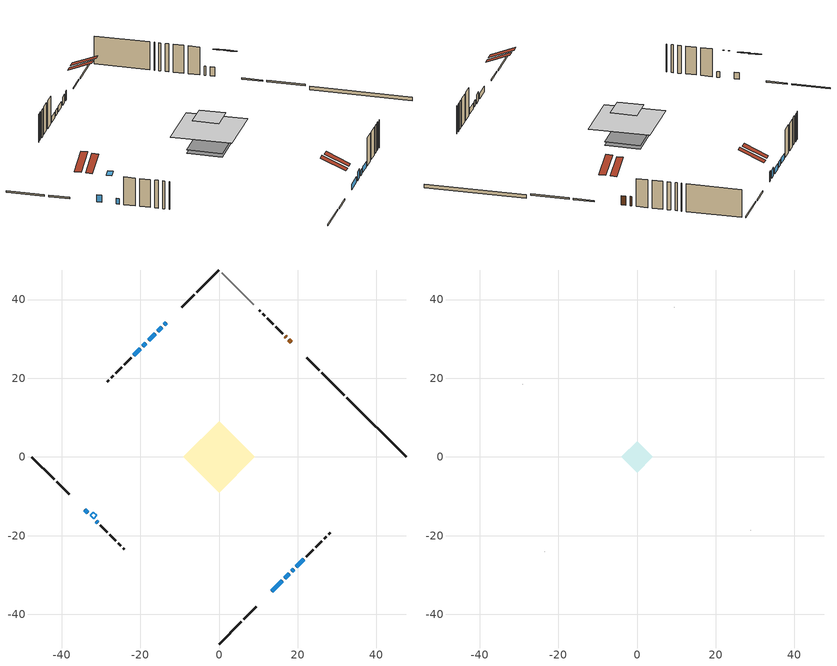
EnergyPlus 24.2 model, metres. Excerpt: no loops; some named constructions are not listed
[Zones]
conditioned space
 floor adiabatic (Floor2 construction): -5.26,0 0,5.26 5.26,0 0,-5.26 z0.25
 floor adiabatic (AdiabaticFloorConstruction): -9.02,0 0,9.02 9.02,0 0,-9.02 z3.91
 floor foundation (Slab1 construction): -5.26,0 0,5.26 5.26,0 0,-5.26 z-0.54
 wall outside (RimJoist1 construction): 0,-47.5 5.66,-41.84 / -47.5,0 -41.84,-5.66 / 0,47.5 -5.66,41.84 / 31.76,15.74 26.1,21.4 z0.25:0.55
 wall outside (RimJoist3 construction): 6.31,-41.19 9.41,-38.09 / -41.19,-6.31 -38.09,-9.41 / -6.31,41.19 -9.41,38.09 / 25.45,22.05 22.35,25.15 z0.25:0.55
 wall outside (AdiabaticWallConstruction 1): 18.38,29.12 17.7,29.8 / 17.04,30.45 16.83,30.67 z0.25:2.28
 wall outside (AdiabaticWallConstruction): -13.38,34.12 -13.86,33.63 z0.25:2.36; 13.38,-34.12 16.04,-31.46 / 18.47,-29.03 19.01,-28.49 / -16.18,31.32 -17.89,29.61 / 19.67,-27.83 21.54,-25.96 / -31.21,-16.29 -30.76,-16.74 / -18.55,28.95 -19.39,28.11 / -20.04,27.46 -21.66,25.84 z0.25:1.47; -34.12,-13.38 -33.37,-14.13 z0.25:1.77; -14.52,32.98 -15.53,31.97 z0.25:2.08; 16.7,-30.8 17.81,-29.69 z0.25:2.18
 wall outside (Wall1 construction): 22.19,-25.31 23.9,-23.6 / -30.11,-17.39 -28.4,-19.09 / -22.32,25.18 -24.02,23.48 / 16.18,31.32 14.47,33.03 z0.25:6.35
 wall outside (Wall2 construction): 24.55,-22.95 26.09,-21.41 / -27.75,-19.75 -26.21,-21.29 / -24.68,22.82 -26.21,21.29 / 13.82,33.68 12.28,35.22 z0.25:6.35
 wall outside (Wall3 construction): 26.74,-20.76 27.28,-20.22 / -25.56,-21.94 -25.02,-22.48 / -26.87,20.63 -27.4,20.1 / 11.63,35.87 11.09,36.41 z0.25:6.35
 wall outside (Wall4 construction): 27.94,-19.56 28.2,-19.3 / -24.36,-23.14 -24.1,-23.4 / -28.06,19.44 -28.32,19.18 / 10.43,37.07 10.17,37.33 z0.25:6.35
 wall foundation (FoundationWall1 construction): 47.5,0 32.41,15.08 z-0.54:0.25
 wall adiabatic (Wall6 construction): 8.78,38.72 0.66,46.84 z0.25:6.35
 window (WindowConstruction 8): -13.38,34.12 -13.86,33.64 z0.25:2.36
 window (WindowConstruction 4): 13.38,-34.12 16.04,-31.46 z0.25:1.47
 window (WindowConstruction 5): -34.12,-13.38 -33.37,-14.13 z0.25:1.77
 window (WindowConstruction 6): -14.52,32.98 -15.53,31.97 z0.25:2.08
 window (WindowConstruction 7): 16.7,-30.8 17.81,-29.69 z0.25:2.18
 window (WindowConstruction 9): 18.47,-29.03 19.01,-28.49 z0.25:1.47
 window (WindowConstruction): -16.18,31.31 -17.89,29.61 z0.25:1.47
 window (WindowConstruction 1): 19.67,-27.83 21.54,-25.96 z0.25:1.47
 window (WindowConstruction 2): -31.21,-16.29 -30.76,-16.74 z0.25:1.47
 window (WindowConstruction 10): -18.55,28.95 -19.39,28.11 z0.25:1.47
 window (WindowConstruction 3): -20.04,27.46 -21.66,25.84 z0.25:1.47
 door (Door): 18.38,29.12 17.7,29.8 z0.25:2.28
 door (Door 1): 17.04,30.46 16.83,30.67 z0.25:2.28
 ceiling adiabatic (AdiabaticFloorConstruction): 0,-9.02 9.02,0 0,9.02 -9.02,0 z3.91
 roof outside (Roof2 construction): 12.72,-34.78,6.35 9.13,-31.18,8.47 8.15,-32.15,8.47 11.75,-35.75,6.35; -34.78,-12.72,6.35 -31.18,-9.13,8.47 -32.15,-8.15,8.47 -35.75,-11.75,6.35; -12.72,34.78,6.35 -9.13,31.18,8.47 -8.15,32.15,8.47 -11.75,35.75,6.35; 19.04,28.46,6.35 15.44,24.87,8.47 16.41,23.89,8.47 20.01,27.49,6.35
 roof outside (AdiabaticRoofConstruction): -31.87,-15.63,6.35 -31.09,-14.86,6.8 -31.93,-14.01,6.8 -32.71,-14.79,6.35
 skylight (SkylightConstruction): -31.87,-15.63,6.35 -31.09,-14.86,6.8 -31.93,-14.02,6.8 -32.71,-14.79,6.35
attic - vented
 floor to conditioned space (Floor1 construction Reversed): -3.95,0 0,3.95 3.95,0 0,-3.95 z6.35
 wall outside (Wall5 construction): 28.86,-18.64 28.93,-18.57 / -23.44,-24.06 -23.37,-24.13 / -28.98,18.52 -29.05,18.45 / 9.51,37.99 9.44,38.06 z0.25:6.35
 roof outside (Roof1 construction): 11.09,-36.41,6.35 7.29,-32.61,8.58 6.26,-33.64,8.58 10.06,-37.44,6.35; -36.41,-11.09,6.35 -32.61,-7.29,8.58 -33.64,-6.26,8.58 -37.44,-10.06,6.35; -11.09,36.41,6.35 -7.29,32.61,8.58 -6.26,33.64,8.58 -10.06,37.44,6.35; 20.67,26.83,6.35 16.87,23.03,8.58 17.9,22.01,8.58 21.7,25.8,6.35
[Material] Roughness=Rough; Thermal Absorptance=0.9
Name | Thickness {m} | Conductivity {W/m-K} | Density {kg/m3} | Specific Heat {J/kg-K} | Solar Absorptance | Visible Absorptance
ceiling loosefill ins | 0.0846667 | 0.0480833 | 16.02 | 1046.75 | 0.7 | 0.7
ceiling stud and cavity | 0.1397 | 0.0890429 | 65.682 | 1177.47 | 0.7 | 0.7
gypsum board | 0.0127 | 0.160291 | 801 | 837.4 | 0.6 | 0.6
[Construction]
Floor1 construction: ceiling loosefill ins, ceiling stud and cavity, gypsum board
[EnergyManagementSystem:ProgramCallingManager]
water_heater_EC_adj_ProgramManager: EndOfSystemTimestepBeforeHVACReporting; water_heater_EC_adj
[EnergyManagementSystem:OutputVariable] Type of Data in Variable=Summed; Update Frequency=ZoneTimestep
Name | EMS Variable | EMS Program or Subroutine | Units
loads_htg_tot_peakload_outvar; loads_htg_tot_annual_outvar; Energy Management System Output Variable 1; Energy Management System Output Variable 45 | loads_htg_tot | total_loads_program | J
loads_clg_tot_peakload_outvar; loads_clg_tot_annual_outvar; Energy Management System Output Variable 2; Energy Management System Output Variable 46 | loads_clg_tot | total_loads_program | J
htg_unmet_hours_annual_outvar; Energy Management System Output Variable 3 | htg_unmet_hours | unmet_hours_program | hr
clg_unmet_hours_annual_outvar; Energy Management System Output Variable 4 | clg_unmet_hours | unmet_hours_program | hr
loads_htg_roofs_annual_outvar; Energy Management System Output Variable 5 | loads_htg_roofs | component_loads_program | J
loads_htg_ceilings_annual_outvar; Energy Management System Output Variable 6 | loads_htg_ceilings | component_loads_program | J
loads_htg_walls_annual_outvar; Energy Management System Output Variable 7 | loads_htg_walls | component_loads_program | J
loads_htg_rim_joists_annual_outvar; Energy Management System Output Variable 8 | loads_htg_rim_joists | component_loads_program | J
loads_htg_foundation_walls_annual_outvar; Energy Management System Output Variable 9 | loads_htg_foundation_walls | component_loads_program | J
loads_htg_doors_annual_outvar; Energy Management System Output Variable 10 | loads_htg_doors | component_loads_program | J
loads_htg_windows_conduction_annual_outvar; Energy Management System Output Variable 11 | loads_htg_windows_conduction | component_loads_program | J
loads_htg_windows_solar_annual_outvar; Energy Management System Output Variable 12 | loads_htg_windows_solar | component_loads_program | J
loads_htg_skylights_conduction_annual_outvar; Energy Management System Output Variable 13 | loads_htg_skylights_conduction | component_loads_program | J
loads_htg_skylights_solar_annual_outvar; Energy Management System Output Variable 14 | loads_htg_skylights_solar | component_loads_program | J
loads_htg_floors_annual_outvar; Energy Management System Output Variable 15 | loads_htg_floors | component_loads_program | J
loads_htg_slabs_annual_outvar; Energy Management System Output Variable 16 | loads_htg_slabs | component_loads_program | J
loads_htg_internal_mass_annual_outvar; Energy Management System Output Variable 17 | loads_htg_internal_mass | component_loads_program | J
loads_htg_infil_annual_outvar; Energy Management System Output Variable 18 | loads_htg_infil | component_loads_program | J
loads_htg_natvent_annual_outvar; Energy Management System Output Variable 19 | loads_htg_natvent | component_loads_program | J
loads_htg_mechvent_annual_outvar; Energy Management System Output Variable 20 | loads_htg_mechvent | component_loads_program | J
loads_htg_whf_annual_outvar; Energy Management System Output Variable 21 | loads_htg_whf | component_loads_program | J
loads_htg_ducts_annual_outvar; Energy Management System Output Variable 22 | loads_htg_ducts | component_loads_program | J
loads_htg_intgains_annual_outvar; Energy Management System Output Variable 23 | loads_htg_intgains | component_loads_program | J
loads_htg_lighting_annual_outvar; Energy Management System Output Variable 24 | loads_htg_lighting | component_loads_program | J
loads_clg_roofs_annual_outvar; Energy Management System Output Variable 25 | loads_clg_roofs | component_loads_program | J
loads_clg_ceilings_annual_outvar; Energy Management System Output Variable 26 | loads_clg_ceilings | component_loads_program | J
loads_clg_walls_annual_outvar; Energy Management System Output Variable 27 | loads_clg_walls | component_loads_program | J
loads_clg_rim_joists_annual_outvar; Energy Management System Output Variable 28 | loads_clg_rim_joists | component_loads_program | J
loads_clg_foundation_walls_annual_outvar; Energy Management System Output Variable 29 | loads_clg_foundation_walls | component_loads_program | J
loads_clg_doors_annual_outvar; Energy Management System Output Variable 30 | loads_clg_doors | component_loads_program | J
loads_clg_windows_conduction_annual_outvar; Energy Management System Output Variable 31 | loads_clg_windows_conduction | component_loads_program | J
loads_clg_windows_solar_annual_outvar; Energy Management System Output Variable 32 | loads_clg_windows_solar | component_loads_program | J
loads_clg_skylights_conduction_annual_outvar; Energy Management System Output Variable 33 | loads_clg_skylights_conduction | component_loads_program | J
loads_clg_skylights_solar_annual_outvar; Energy Management System Output Variable 34 | loads_clg_skylights_solar | component_loads_program | J
loads_clg_floors_annual_outvar; Energy Management System Output Variable 35 | loads_clg_floors | component_loads_program | J
loads_clg_slabs_annual_outvar; Energy Management System Output Variable 36 | loads_clg_slabs | component_loads_program | J
loads_clg_internal_mass_annual_outvar; Energy Management System Output Variable 37 | loads_clg_internal_mass | component_loads_program | J
loads_clg_infil_annual_outvar; Energy Management System Output Variable 38 | loads_clg_infil | component_loads_program | J
loads_clg_natvent_annual_outvar; Energy Management System Output Variable 39 | loads_clg_natvent | component_loads_program | J
loads_clg_mechvent_annual_outvar; Energy Management System Output Variable 40 | loads_clg_mechvent | component_loads_program | J
loads_clg_whf_annual_outvar; Energy Management System Output Variable 41 | loads_clg_whf | component_loads_program | J
loads_clg_ducts_annual_outvar; Energy Management System Output Variable 42 | loads_clg_ducts | component_loads_program | J
loads_clg_intgains_annual_outvar; Energy Management System Output Variable 43 | loads_clg_intgains | component_loads_program | J
loads_clg_lighting_annual_outvar; Energy Management System Output Variable 44 | loads_clg_lighting | component_loads_program | J
[Schedule:Day:Interval]
interior lighting schedule day: No, 01:00, 0.108182, 04:00, 0.0901515, 05:00, 0.0991667, 06:00, 0.162273, 07:00, 0.270455, 08:00, 0.342576, 10:00, 0.369621, 11:00, 0.351591, 12:00, 0.333561, 13:00, 0.324545, 14:00, 0.31553, 15:00, 0.333561, 16:00, 0.369621, 17:00, 0.450758, 18:00, 0.585985, 19:00, 0.775303, 20:00, 0.955606, 21:00, 0.991667, 22:00, 0.712197, 23:00, 0.360606, 24:00, 0.162273
interior lighting schedule day 1: No, 01:00, 0.100909, 04:00, 0.0840909, 05:00, 0.0925, 06:00, 0.151364, 07:00, 0.252273, 08:00, 0.319545, 10:00, 0.344773, 11:00, 0.327955, 12:00, 0.311136, 13:00, 0.302727, 14:00, 0.294318, 15:00, 0.311136, 16:00, 0.344773, 17:00, 0.420455, 18:00, 0.546591, 19:00, 0.723182, 20:00, 0.891364, 21:00, 0.925, 22:00, 0.664318, 23:00, 0.336364, 24:00, 0.151364
interior lighting schedule day 2: No, 01:00, 0.0927273, 04:00, 0.0772727, 05:00, 0.085, 06:00, 0.139091, 07:00, 0.231818, 08:00, 0.293636, 10:00, 0.316818, 11:00, 0.301364, 12:00, 0.285909, 13:00, 0.278182, 14:00, 0.270455, 15:00, 0.285909, 16:00, 0.316818, 17:00, 0.386364, 18:00, 0.502273, 19:00, 0.664545, 20:00, 0.819091, 21:00, 0.85, 22:00, 0.610455, 23:00, 0.309091, 24:00, 0.139091
interior lighting schedule day 3: No, 01:00, 0.0845455, 04:00, 0.0704545, 05:00, 0.0775, 06:00, 0.126818, 07:00, 0.211364, 08:00, 0.267727, 10:00, 0.288864, 11:00, 0.274773, 12:00, 0.260682, 13:00, 0.253636, 14:00, 0.246591, 15:00, 0.260682, 16:00, 0.288864, 17:00, 0.352273, 18:00, 0.457955, 19:00, 0.605909, 20:00, 0.746818, 21:00, 0.775, 22:00, 0.556591, 23:00, 0.281818, 24:00, 0.126818
interior lighting schedule day 4: No, 01:00, 0.0763636, 04:00, 0.0636364, 05:00, 0.07, 06:00, 0.114545, 07:00, 0.190909, 08:00, 0.241818, 10:00, 0.260909, 11:00, 0.248182, 12:00, 0.235455, 13:00, 0.229091, 14:00, 0.222727, 15:00, 0.235455, 16:00, 0.260909, 17:00, 0.318182, 18:00, 0.413636, 19:00, 0.547273, 20:00, 0.674545, 21:00, 0.7, 22:00, 0.502727, 23:00, 0.254545, 24:00, 0.114545
interior lighting schedule day 5: No, 01:00, 0.0727273, 04:00, 0.0606061, 05:00, 0.0666667, 06:00, 0.109091, 07:00, 0.181818, 08:00, 0.230303, 10:00, 0.248485, 11:00, 0.236364, 12:00, 0.224242, 13:00, 0.218182, 14:00, 0.212121, 15:00, 0.224242, 16:00, 0.248485, 17:00, 0.30303, 18:00, 0.393939, 19:00, 0.521212, 20:00, 0.642424, 21:00, 0.666667, 22:00, 0.478788, 23:00, 0.242424, 24:00, 0.109091
interior lighting schedule day 6: No, 01:00, 0.0745455, 04:00, 0.0621212, 05:00, 0.0683333, 06:00, 0.111818, 07:00, 0.186364, 08:00, 0.236061, 10:00, 0.254697, 11:00, 0.242273, 12:00, 0.229848, 13:00, 0.223636, 14:00, 0.217424, 15:00, 0.229848, 16:00, 0.254697, 17:00, 0.310606, 18:00, 0.403788, 19:00, 0.534242, 20:00, 0.658485, 21:00, 0.683333, 22:00, 0.490758, 23:00, 0.248485, 24:00, 0.111818
interior lighting schedule day 7: No, 01:00, 0.08, 04:00, 0.0666667, 05:00, 0.0733333, 06:00, 0.12, 07:00, 0.2, 08:00, 0.253333, 10:00, 0.273333, 11:00, 0.26, 12:00, 0.246667, 13:00, 0.24, 14:00, 0.233333, 15:00, 0.246667, 16:00, 0.273333, 17:00, 0.333333, 18:00, 0.433333, 19:00, 0.573333, 20:00, 0.706667, 21:00, 0.733333, 22:00, 0.526667, 23:00, 0.266667, 24:00, 0.12
interior lighting schedule day 8: No, 01:00, 0.0890909, 04:00, 0.0742424, 05:00, 0.0816667, 06:00, 0.133636, 07:00, 0.222727, 08:00, 0.282121, 10:00, 0.304394, 11:00, 0.289545, 12:00, 0.274697, 13:00, 0.267273, 14:00, 0.259848, 15:00, 0.274697, 16:00, 0.304394, 17:00, 0.371212, 18:00, 0.482576, 19:00, 0.638485, 20:00, 0.78697, 21:00, 0.816667, 22:00, 0.586515, 23:00, 0.29697, 24:00, 0.133636
interior lighting schedule day 9: No, 01:00, 0.0972727, 04:00, 0.0810606, 05:00, 0.0891667, 06:00, 0.145909, 07:00, 0.243182, 08:00, 0.30803, 10:00, 0.332348, 11:00, 0.316136, 12:00, 0.299924, 13:00, 0.291818, 14:00, 0.283712, 15:00, 0.299924, 16:00, 0.332348, 17:00, 0.405303, 18:00, 0.526894, 19:00, 0.697121, 20:00, 0.859242, 21:00, 0.891667, 22:00, 0.640379, 23:00, 0.324242, 24:00, 0.145909
interior lighting schedule day 10: No, 01:00, 0.105455, 04:00, 0.0878788, 05:00, 0.0966667, 06:00, 0.158182, 07:00, 0.263636, 08:00, 0.333939, 10:00, 0.360303, 11:00, 0.342727, 12:00, 0.325152, 13:00, 0.316364, 14:00, 0.307576, 15:00, 0.325152, 16:00, 0.360303, 17:00, 0.439394, 18:00, 0.571212, 19:00, 0.755758, 20:00, 0.931515, 21:00, 0.966667, 22:00, 0.694242, 23:00, 0.351515, 24:00, 0.158182
interior lighting schedule day 11: No, 01:00, 0.109091, 04:00, 0.0909091, 05:00, 0.1, 06:00, 0.163636, 07:00, 0.272727, 08:00, 0.345455, 10:00, 0.372727, 11:00, 0.354545, 12:00, 0.336364, 13:00, 0.327273, 14:00, 0.318182, 15:00, 0.336364, 16:00, 0.372727, 17:00, 0.454545, 18:00, 0.590909, 19:00, 0.781818, 20:00, 0.963636, 21:00, 1, 22:00, 0.718182, 23:00, 0.363636, 24:00, 0.163636
interior lighting schedule default day; occupants schedule default day; clothes dryer schedule default day; cooking range schedule default day; mech vent bath fan 0 schedule default day; misc plug loads schedule default day; general water use schedule default day; heating setpoint default day; cooling setpoint default day; clothes dryer exhaust 0 schedule default day; cooling season schedule day; cooling season schedule day 2; cooling season schedule default day; exterior lighting schedule default day; natural vent schedule default day: No, 24:00, 0
occupants schedule day: No, 05:00, 0.426829, 06:00, 0.719512, 07:00, 1, 08:00, 0.670732, 09:00, 0.329268, 14:00, 0.170732, 15:00, 0.231707, 16:00, 0.329268, 17:00, 0.5, 18:00, 0.670732, 19:00, 0.829268, 21:00, 1, 22:00, 0.853659, 23:00, 0.646341, 24:00, 0.426829
clothes dryer schedule day; clothes dryer exhaust 0 schedule day: No, 01:00, 0.123457, 02:00, 0.0740741, 03:00, 0.0493827, 04:00, 0.0246914, 05:00, 0.0493827, 06:00, 0.0740741, 07:00, 0.197531, 08:00, 0.395062, 09:00, 0.592593, 10:00, 0.839506, 11:00, 0.962963, 12:00, 1, 13:00, 0.91358, 14:00, 0.82716, 15:00, 0.716049, 16:00, 0.753086, 17:00, 0.679012, 18:00, 0.666667, 20:00, 0.62963, 21:00, 0.641975, 22:00, 0.666667, 23:00, 0.54321, 24:00, 0.296296
cooking range schedule day: No, 05:00, 0.0597015, 06:00, 0.11194, 07:00, 0.171642, 08:00, 0.291045, 11:00, 0.343284, 12:00, 0.402985, 13:00, 0.462687, 14:00, 0.343284, 15:00, 0.291045, 16:00, 0.402985, 17:00, 0.567164, 18:00, 1, 19:00, 0.850746, 20:00, 0.432836, 21:00, 0.291045, 22:00, 0.231343, 23:00, 0.171642, 24:00, 0.11194
mech vent bath fan 0 schedule day: No, 07:00, 0, 08:00, 1, 09:00, 0.2, 24:00, 0
misc plug loads schedule day: No, 06:00, 0.705882, 07:00, 0.745098, 08:00, 0.803922, 15:00, 0.823529, 16:00, 0.862745, 17:00, 0.921569, 18:00, 0.980392, 19:00, 1, 20:00, 0.980392, 21:00, 0.941176, 22:00, 0.862745, 23:00, 0.784314, 24:00, 0.72549
general water use schedule day: No, 01:00, 0.315068, 03:00, 0.287671, 04:00, 0.342466, 05:00, 0.369863, 06:00, 0.520548, 07:00, 0.60274, 08:00, 0.534247, 10:00, 0.506849, 11:00, 0.465753, 14:00, 0.479452, 15:00, 0.534247, 16:00, 0.589041, 17:00, 0.69863, 18:00, 0.876712, 19:00, 0.890411, 20:00, 0.986301, 21:00, 1, 22:00, 0.863014, 23:00, 0.616438, 24:00, 0.465753
heating setpoint day: No, 07:00, 18, 23:00, 21, 24:00, 18
cooling setpoint day: No, 24:00, 25
cooling season schedule day 1: No, 24:00, 1
exterior lighting schedule day: No, 01:00, 0.566667, 03:00, 0.524167, 05:00, 0.495833, 06:00, 0.5525, 07:00, 0.623333, 08:00, 0.580833, 09:00, 0.439167, 10:00, 0.354167, 12:00, 0.34, 13:00, 0.354167, 14:00, 0.396667, 15:00, 0.425, 16:00, 0.495833, 17:00, 0.623333, 18:00, 0.793333, 19:00, 0.906667, 20:00, 0.963333, 21:00, 0.991667, 22:00, 0.920833, 23:00, 0.793333, 24:00, 0.665833
exterior lighting schedule day 1: No, 01:00, 0.528571, 03:00, 0.488929, 05:00, 0.4625, 06:00, 0.515357, 07:00, 0.581429, 08:00, 0.541786, 09:00, 0.409643, 10:00, 0.330357, 12:00, 0.317143, 13:00, 0.330357, 14:00, 0.37, 15:00, 0.396429, 16:00, 0.4625, 17:00, 0.581429, 18:00, 0.74, 19:00, 0.845714, 20:00, 0.898571, 21:00, 0.925, 22:00, 0.858929, 23:00, 0.74, 24:00, 0.621071
exterior lighting schedule day 10: No, 01:00, 0.552381, 03:00, 0.510952, 05:00, 0.483333, 06:00, 0.538571, 07:00, 0.607619, 08:00, 0.56619, 09:00, 0.428095, 10:00, 0.345238, 12:00, 0.331429, 13:00, 0.345238, 14:00, 0.386667, 15:00, 0.414286, 16:00, 0.483333, 17:00, 0.607619, 18:00, 0.773333, 19:00, 0.88381, 20:00, 0.939048, 21:00, 0.966667, 22:00, 0.897619, 23:00, 0.773333, 24:00, 0.649048
exterior lighting schedule day 11: No, 01:00, 0.571429, 03:00, 0.528571, 05:00, 0.5, 06:00, 0.557143, 07:00, 0.628571, 08:00, 0.585714, 09:00, 0.442857, 10:00, 0.357143, 12:00, 0.342857, 13:00, 0.357143, 14:00, 0.4, 15:00, 0.428571, 16:00, 0.5, 17:00, 0.628571, 18:00, 0.8, 19:00, 0.914286, 20:00, 0.971429, 21:00, 1, 22:00, 0.928571, 23:00, 0.8, 24:00, 0.671429
exterior lighting schedule day 2: No, 01:00, 0.485714, 03:00, 0.449286, 05:00, 0.425, 06:00, 0.473571, 07:00, 0.534286, 08:00, 0.497857, 09:00, 0.376429, 10:00, 0.303571, 12:00, 0.291429, 13:00, 0.303571, 14:00, 0.34, 15:00, 0.364286, 16:00, 0.425, 17:00, 0.534286, 18:00, 0.68, 19:00, 0.777143, 20:00, 0.825714, 21:00, 0.85, 22:00, 0.789286, 23:00, 0.68, 24:00, 0.570714
exterior lighting schedule day 3: No, 01:00, 0.442857, 03:00, 0.409643, 05:00, 0.3875, 06:00, 0.431786, 07:00, 0.487143, 08:00, 0.453929, 09:00, 0.343214, 10:00, 0.276786, 12:00, 0.265714, 13:00, 0.276786, 14:00, 0.31, 15:00, 0.332143, 16:00, 0.3875, 17:00, 0.487143, 18:00, 0.62, 19:00, 0.708571, 20:00, 0.752857, 21:00, 0.775, 22:00, 0.719643, 23:00, 0.62, 24:00, 0.520357
exterior lighting schedule day 4: No, 01:00, 0.4, 03:00, 0.37, 05:00, 0.35, 06:00, 0.39, 07:00, 0.44, 08:00, 0.41, 09:00, 0.31, 10:00, 0.25, 12:00, 0.24, 13:00, 0.25, 14:00, 0.28, 15:00, 0.3, 16:00, 0.35, 17:00, 0.44, 18:00, 0.56, 19:00, 0.64, 20:00, 0.68, 21:00, 0.7, 22:00, 0.65, 23:00, 0.56, 24:00, 0.47
exterior lighting schedule day 5: No, 01:00, 0.380952, 03:00, 0.352381, 05:00, 0.333333, 06:00, 0.371429, 07:00, 0.419048, 08:00, 0.390476, 09:00, 0.295238, 10:00, 0.238095, 12:00, 0.228571, 13:00, 0.238095, 14:00, 0.266667, 15:00, 0.285714, 16:00, 0.333333, 17:00, 0.419048, 18:00, 0.533333, 19:00, 0.609524, 20:00, 0.647619, 21:00, 0.666667, 22:00, 0.619048, 23:00, 0.533333, 24:00, 0.447619
exterior lighting schedule day 6: No, 01:00, 0.390476, 03:00, 0.36119, 05:00, 0.341667, 06:00, 0.380714, 07:00, 0.429524, 08:00, 0.400238, 09:00, 0.302619, 10:00, 0.244048, 12:00, 0.234286, 13:00, 0.244048, 14:00, 0.273333, 15:00, 0.292857, 16:00, 0.341667, 17:00, 0.429524, 18:00, 0.546667, 19:00, 0.624762, 20:00, 0.66381, 21:00, 0.683333, 22:00, 0.634524, 23:00, 0.546667, 24:00, 0.45881
exterior lighting schedule day 7: No, 01:00, 0.419048, 03:00, 0.387619, 05:00, 0.366667, 06:00, 0.408571, 07:00, 0.460952, 08:00, 0.429524, 09:00, 0.324762, 10:00, 0.261905, 12:00, 0.251429, 13:00, 0.261905, 14:00, 0.293333, 15:00, 0.314286, 16:00, 0.366667, 17:00, 0.460952, 18:00, 0.586667, 19:00, 0.670476, 20:00, 0.712381, 21:00, 0.733333, 22:00, 0.680952, 23:00, 0.586667, 24:00, 0.492381
exterior lighting schedule day 8: No, 01:00, 0.466667, 03:00, 0.431667, 05:00, 0.408333, 06:00, 0.455, 07:00, 0.513333, 08:00, 0.478333, 09:00, 0.361667, 10:00, 0.291667, 12:00, 0.28, 13:00, 0.291667, 14:00, 0.326667, 15:00, 0.35, 16:00, 0.408333, 17:00, 0.513333, 18:00, 0.653333, 19:00, 0.746667, 20:00, 0.793333, 21:00, 0.816667, 22:00, 0.758333, 23:00, 0.653333, 24:00, 0.548333
exterior lighting schedule day 9: No, 01:00, 0.509524, 03:00, 0.47131, 05:00, 0.445833, 06:00, 0.496786, 07:00, 0.560476, 08:00, 0.522262, 09:00, 0.394881, 10:00, 0.318452, 12:00, 0.305714, 13:00, 0.318452, 14:00, 0.356667, 15:00, 0.382143, 16:00, 0.445833, 17:00, 0.560476, 18:00, 0.713333, 19:00, 0.815238, 20:00, 0.86619, 21:00, 0.891667, 22:00, 0.827976, 23:00, 0.713333, 24:00, 0.59869
[Schedule:Week:Daily]
heating setpoint Week Rule - Jan1-Dec31: heating setpoint day, heating setpoint day, heating setpoint day, heating setpoint day, heating setpoint day, heating setpoint day, heating setpoint day, heating setpoint default day, heating setpoint default day, heating setpoint default day, heating setpoint default day, heating setpoint default day
cooling setpoint Week Rule - Jan1-Dec31: cooling setpoint day, cooling setpoint day, cooling setpoint day, cooling setpoint day, cooling setpoint day, cooling setpoint day, cooling setpoint day, cooling setpoint default day, cooling setpoint default day, cooling setpoint default day, cooling setpoint default day, cooling setpoint default day
clothes dryer exhaust 0 schedule Week Rule - Jan1-Dec31: clothes dryer exhaust 0 schedule day, clothes dryer exhaust 0 schedule day, clothes dryer exhaust 0 schedule day, clothes dryer exhaust 0 schedule day, clothes dryer exhaust 0 schedule day, clothes dryer exhaust 0 schedule day, clothes dryer exhaust 0 schedule day, clothes dryer exhaust 0 schedule default day, clothes dryer exhaust 0 schedule default day, clothes dryer exhaust 0 schedule default day, clothes dryer exhaust 0 schedule default day, clothes dryer exhaust 0 schedule default day
cooling season schedule Week Rule - Jan1-May26: cooling season schedule day, cooling season schedule day, cooling season schedule day, cooling season schedule day, cooling season schedule day, cooling season schedule day, cooling season schedule day, cooling season schedule default day, cooling season schedule default day, cooling season schedule default day, cooling season schedule default day, cooling season schedule default day
cooling season schedule Week Rule - May27-Jun2: cooling season schedule day, cooling season schedule day, cooling season schedule day, cooling season schedule day, cooling season schedule day, cooling season schedule day 1, cooling season schedule day 1, cooling season schedule default day, cooling season schedule default day, cooling season schedule default day, cooling season schedule default day, cooling season schedule default day
cooling season schedule Week Rule - Jun3-Aug25: cooling season schedule day 1, cooling season schedule day 1, cooling season schedule day 1, cooling season schedule day 1, cooling season schedule day 1, cooling season schedule day 1, cooling season schedule day 1, cooling season schedule default day, cooling season schedule default day, cooling season schedule default day, cooling season schedule default day, cooling season schedule default day
cooling season schedule Week Rule - Aug26-Sep1: cooling season schedule day 1, cooling season schedule day 1, cooling season schedule day 1, cooling season schedule day 1, cooling season schedule day 1, cooling season schedule day 1, cooling season schedule day 2, cooling season schedule default day, cooling season schedule default day, cooling season schedule default day, cooling season schedule default day, cooling season schedule default day
cooling season schedule Week Rule - Sep2-Dec31: cooling season schedule day 2, cooling season schedule day 2, cooling season schedule day 2, cooling season schedule day 2, cooling season schedule day 2, cooling season schedule day 2, cooling season schedule day 2, cooling season schedule default day, cooling season schedule default day, cooling season schedule default day, cooling season schedule default day, cooling season schedule default day
exterior lighting schedule Week Rule - Jul29-Aug4: exterior lighting schedule day 6, exterior lighting schedule day 6, exterior lighting schedule day 6, exterior lighting schedule day 7, exterior lighting schedule day 7, exterior lighting schedule day 7, exterior lighting schedule day 7, exterior lighting schedule default day, exterior lighting schedule default day, exterior lighting schedule default day, exterior lighting schedule default day, exterior lighting schedule default day
exterior lighting schedule Week Rule - Aug5-Aug25: exterior lighting schedule day 7, exterior lighting schedule day 7, exterior lighting schedule day 7, exterior lighting schedule day 7, exterior lighting schedule day 7, exterior lighting schedule day 7, exterior lighting schedule day 7, exterior lighting schedule default day, exterior lighting schedule default day, exterior lighting schedule default day, exterior lighting schedule default day, exterior lighting schedule default day
exterior lighting schedule Week Rule - Aug26-Sep1: exterior lighting schedule day 7, exterior lighting schedule day 7, exterior lighting schedule day 7, exterior lighting schedule day 7, exterior lighting schedule day 7, exterior lighting schedule day 7, exterior lighting schedule day 8, exterior lighting schedule default day, exterior lighting schedule default day, exterior lighting schedule default day, exterior lighting schedule default day, exterior lighting schedule default day
exterior lighting schedule Week Rule - Sep2-Sep29: exterior lighting schedule day 8, exterior lighting schedule day 8, exterior lighting schedule day 8, exterior lighting schedule day 8, exterior lighting schedule day 8, exterior lighting schedule day 8, exterior lighting schedule day 8, exterior lighting schedule default day, exterior lighting schedule default day, exterior lighting schedule default day, exterior lighting schedule default day, exterior lighting schedule default day
exterior lighting schedule Week Rule - Sep30-Oct6: exterior lighting schedule day 8, exterior lighting schedule day 9, exterior lighting schedule day 9, exterior lighting schedule day 9, exterior lighting schedule day 9, exterior lighting schedule day 9, exterior lighting schedule day 9, exterior lighting schedule default day, exterior lighting schedule default day, exterior lighting schedule default day, exterior lighting schedule default day, exterior lighting schedule default day
exterior lighting schedule Week Rule - Oct7-Oct27: exterior lighting schedule day 9, exterior lighting schedule day 9, exterior lighting schedule day 9, exterior lighting schedule day 9, exterior lighting schedule day 9, exterior lighting schedule day 9, exterior lighting schedule day 9, exterior lighting schedule default day, exterior lighting schedule default day, exterior lighting schedule default day, exterior lighting schedule default day, exterior lighting schedule default day
exterior lighting schedule Week Rule - Oct28-Nov3: exterior lighting schedule day 9, exterior lighting schedule day 9, exterior lighting schedule day 9, exterior lighting schedule day 9, exterior lighting schedule day 10, exterior lighting schedule day 10, exterior lighting schedule day 10, exterior lighting schedule default day, exterior lighting schedule default day, exterior lighting schedule default day, exterior lighting schedule default day, exterior lighting schedule default day
exterior lighting schedule Week Rule - Nov4-Nov24: exterior lighting schedule day 10, exterior lighting schedule day 10, exterior lighting schedule day 10, exterior lighting schedule day 10, exterior lighting schedule day 10, exterior lighting schedule day 10, exterior lighting schedule day 10, exterior lighting schedule default day, exterior lighting schedule default day, exterior lighting schedule default day, exterior lighting schedule default day, exterior lighting schedule default day
exterior lighting schedule Week Rule - Nov25-Dec1: exterior lighting schedule day 10, exterior lighting schedule day 10, exterior lighting schedule day 10, exterior lighting schedule day 10, exterior lighting schedule day 10, exterior lighting schedule day 10, exterior lighting schedule day 11, exterior lighting schedule default day, exterior lighting schedule default day, exterior lighting schedule default day, exterior lighting schedule default day, exterior lighting schedule default day
exterior lighting schedule Week Rule - Dec2-Dec31: exterior lighting schedule day 11, exterior lighting schedule day 11, exterior lighting schedule day 11, exterior lighting schedule day 11, exterior lighting schedule day 11, exterior lighting schedule day 11, exterior lighting schedule day 11, exterior lighting schedule default day, exterior lighting schedule default day, exterior lighting schedule default day, exterior lighting schedule default day, exterior lighting schedule default day
natural vent schedule Week Rule - Jan1-Dec31: natural vent schedule default day, natural vent schedule default day, natural vent schedule default day, natural vent schedule default day, natural vent schedule default day, natural vent schedule default day, natural vent schedule default day, natural vent schedule default day, natural vent schedule default day, natural vent schedule default day, natural vent schedule default day, natural vent schedule default day
[Schedule:Year]
heating setpoint: heating setpoint Week Rule - Jan1-Dec31, 1, 1, 12, 31
cooling setpoint: cooling setpoint Week Rule - Jan1-Dec31, 1, 1, 12, 31
clothes dryer exhaust 0 schedule: clothes dryer exhaust 0 schedule Week Rule - Jan1-Dec31, 1, 1, 12, 31
cooling season schedule: cooling season schedule Week Rule - Jan1-May26, 1, 1, 5, 26, cooling season schedule Week Rule - May27-Jun2, 5, 27, 6, 2, cooling season schedule Week Rule - Jun3-Aug25, 6, 3, 8, 25, cooling season schedule Week Rule - Aug26-Sep1, 8, 26, 9, 1, cooling season schedule Week Rule - Sep2-Dec31, 9, 2, 12, 31
natural vent schedule: natural vent schedule Week Rule - Jan1-Dec31, 1, 1, 12, 31
